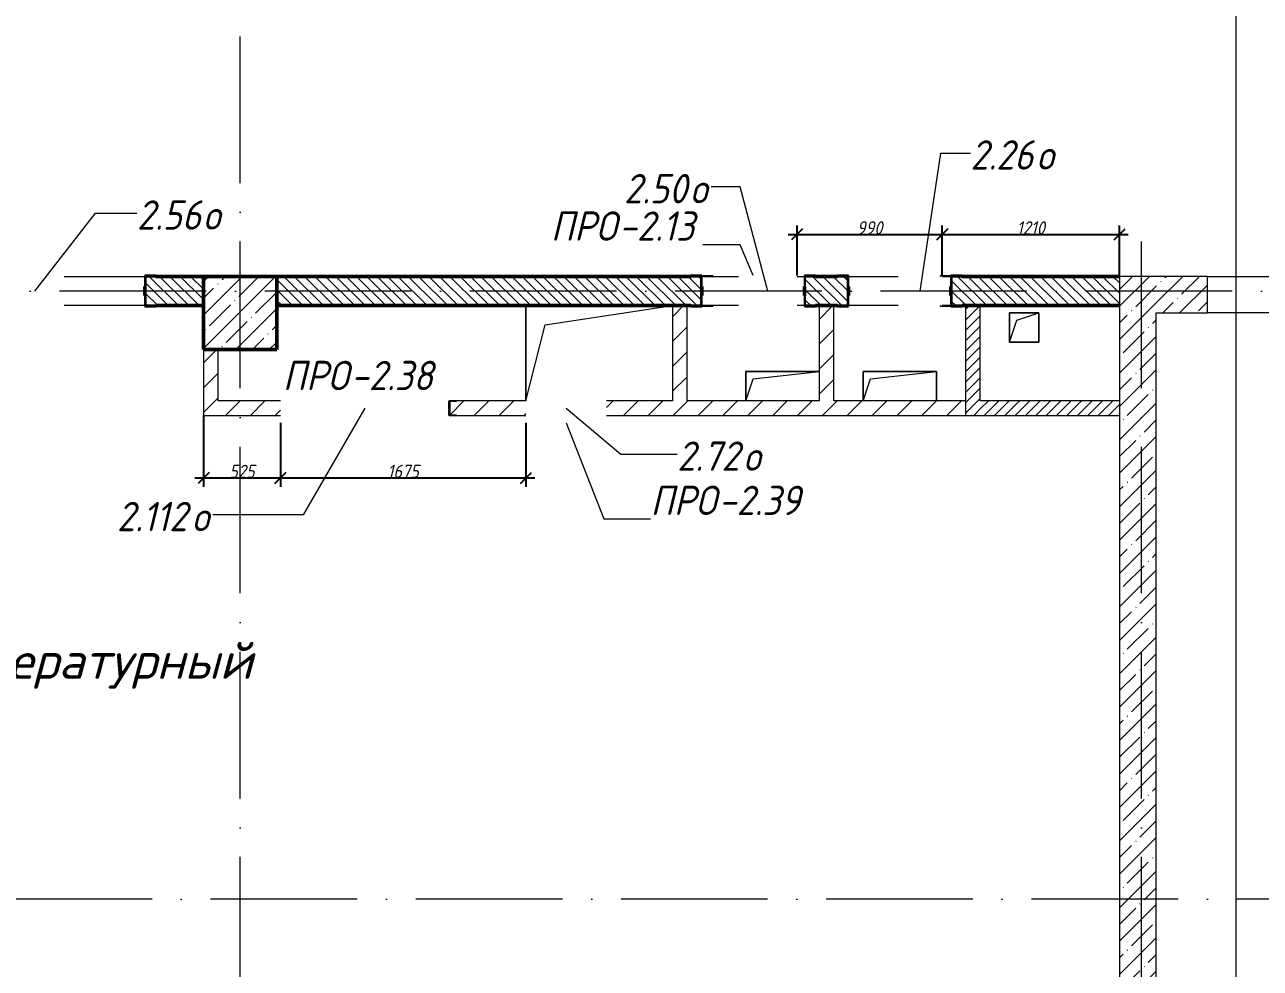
# Model space of a CAD drawing. Header units: millimetres. Extents: x -537608 to 253996, y -217170 to 186033.
# Drawn here: x -110968 to -102537, y -55380 to -48940 of the extents above; entities that cross this region are included whole.
import ezdxf

# ---------------------------------------------------------------- set-up
doc = ezdxf.new("R2010")
doc.units = ezdxf.units.MM
doc.linetypes.add('50_200_ШТРИХ_1Т_ш5_п1_п1_', pattern=[1400, 1000, -200, 0, -200])
for name, color, linetype, lineweight in [('A-____-____-DIMS', 7, 'Continuous', 9), ('A-FLOR-____-OTLN', 7, 'Continuous', 9), ('A-GENM-____-IDEN', 7, 'Continuous', 9), ('A-GENM-____-MCUT', 7, 'Continuous', 25), ('A-GENM-____-OTLN', 7, 'Continuous', 9), ('A-GENM-____-OTLN-1', 7, 'Continuous', 25), ('A-GLAZ-____-IDEN', 7, 'Continuous', 9), ('A-WALL-____-MCUT-1', 7, 'Continuous', 9), ('A-WALL-____-MCUT-2', 7, 'Continuous', 50), ('A-WALL-____-OTLN', 7, 'Continuous', 9), ('A-WALL-____-PATT-1', 7, 'Continuous', 9), ('A-WALL-FNSH-MCUT-1', 7, 'Continuous', 9), ('G-____-____-TEXT', 7, 'Continuous', 9), ('I-WALL-____-OTLN', 7, 'Continuous', 9), ('S-COLS-____-MCUT', 7, 'Continuous', 50), ('S-COLS-____-OTLN', 7, 'Continuous', 9), ('S-GRID-____-OTLN-1', 7, '50_200_ШТРИХ_1Т_ш5_п1_п1_', 9)]:
    doc.layers.add(name, color=color, linetype=linetype, lineweight=lineweight)
doc.layers.add('G-____-____-SYMB-1', color=9, linetype='Continuous', lineweight=9, true_color=0x808080)
doc.styles.add('ISOCPEUR_I', font='isocpeui.ttf', dxfattribs={"height": 300})
doc.styles.add('ISOCPEUR_I_7', font='isocpeui.ttf', dxfattribs={"width": 0.9, "height": 90})
doc.styles.add('ISOCPEUR_I_9', font='isocpeui.ttf', dxfattribs={"width": 0.9, "height": 250})
doc.dimstyles.new('ISO-1_8_0_9К_СРЕДНИЙ_Кладочные_2', dxfattribs={"dimscale": 304.8, "dimtxt": 89.638306, "dimasz": 0.246063, "dimexe": 0.19685, "dimexo": 0, "dimgap": 0, "dimtad": 1, "dimdec": 3, "dimrnd": 0.001, "dimdsep": 46, "dimtxsty": 'ISOCPEUR_I_7', "dimblk1": 'OBLIQUE', "dimblk2": 'OBLIQUE', "dimsah": 1, "dimcen": 0.09, "dimdle": 0.19685, "dimazin": 0, "dimtfac": 1, "dimtdec": 4, "dimtix": 1, "dimtmove": 1, "dimatfit": 3, "dimfxl": 1, "dimtvp": 1, "dimtolj": 1, "dimtzin": 0, "dimarcsym": 2})
pattern_1 = [(135, (-184647.673, -56738.29), (-35.35534, -35.35534), [])]
pattern_2 = [(45, (-184647.67, -56738.29), (-84.85281, 84.85281), [])]
pattern_3 = [(45, (-184647.673, -56738.29), (-35.35534, 35.35534), [])]
pattern_4 = [(45, (-184647.67, -56738.29), (-114.04925, 114.04925), []), (45, (-184533.62, -56738.29), (-114.04925, 114.04925), [201.612, -40.322, 3.353, -36.97])]

# ---------------------------------------------------------------- blocks, each defined once
blk = doc.blocks.new('BSC_Колонна _Прямоугольная - 500х500-V58-АР1_План отверстий 2 этажа в осях 1-64_А-ГГ')
at = {"layer": 'S-COLS-____-OTLN'}
h = blk.add_hatch(dxfattribs=at)
h.set_pattern_fill('FP_87', color=256, style=0, pattern_type=2)
h.set_pattern_definition([(45, (-75150, -5831.04), (-114.04925, 114.04925), []), (45, (-75035.95, -5831.04), (-114.04925, 114.04925), [201.613, -40.323, 3.353, -36.97])])
h.paths.add_polyline_path([(-250, -250), (250, -250), (250, 250), (-250, 250)], flags=0)
at = {"layer": 'S-COLS-____-MCUT'}
for p, q in [((250, 250), (-250, 250)), ((-250, 250), (-250, -250)), ((250, -250), (250, 250)), ((-250, -250), (250, -250))]:
    blk.add_line(p, q, dxfattribs=at)
blk = doc.blocks.new('154_Стойка_СКБ_Уголок - СМ-2180_200-28268025-АР1_План отверстий 2 этажа в осях 1-64_А-ГГ')
at = {"layer": 'A-GENM-____-MCUT'}
for p, q in [((125, 156), (125, 81)), ((200, 156), (125, 156)), ((131, 81), (131, 150)), ((131, 150), (200, 150)), ((200, 150), (200, 156)), ((125, 81), (131, 81)), ((131, 19), (125, 19)), ((125, 19), (125, -56)), ((131, -50), (131, 19)), ((125, -56), (200, -56)), ((200, -50), (131, -50)), ((200, -56), (200, -50))]:
    blk.add_line(p, q, dxfattribs=at)
blk = doc.blocks.new('Фахверк_СКБ_Уголок - 200_3960_зеркало-28268689-АР1_План отверстий 2 этажа в осях 1-64_А-ГГ')
at = {"layer": 'A-GENM-____-MCUT'}
for p, q in [((200, 156), (125, 156)), ((125, 156), (125, 81)), ((131, 81), (131, 150)), ((131, 150), (200, 150)), ((200, 150), (200, 156)), ((125, 81), (131, 81)), ((131, 19), (125, 19)), ((125, 19), (125, -56)), ((131, -50), (131, 19)), ((125, -56), (200, -56)), ((200, -50), (131, -50)), ((200, -56), (200, -50))]:
    blk.add_line(p, q, dxfattribs=at)
blk = doc.blocks.new('Фахверк_СКБ_Уголок - 200_3960-28268576-АР1_План отверстий 2 этажа в осях 1-64_А-ГГ')
at = {"layer": 'A-GENM-____-MCUT'}
for p, q in [((200, 156), (125, 156)), ((125, 156), (125, 81)), ((131, 81), (131, 150)), ((131, 150), (200, 150)), ((200, 150), (200, 156)), ((125, 81), (131, 81)), ((131, 19), (125, 19)), ((125, 19), (125, -56)), ((131, -50), (131, 19)), ((125, -56), (200, -56)), ((200, -50), (131, -50)), ((200, -56), (200, -50))]:
    blk.add_line(p, q, dxfattribs=at)
blk = doc.blocks.new('Стойка_Влож_Уголок_Опорный - Уголок-28213941-АР1_План отверстий 2 этажа в осях 1-64_А-ГГ')
at = {"layer": 'A-GENM-____-OTLN'}
for p, q in [((-212, -6), (-212, 0)), ((0, 0), (0, -6)), ((-212, -75), (-212, -6)), ((-212, -6), (-206, -6)), ((-212, -75), (-206, -75)), ((-6, -6), (0, -6)), ((-6, -75), (0, -75)), ((0, -6), (0, -75))]:
    blk.add_line(p, q, dxfattribs=at)
blk = doc.blocks.new('154_Фахверк_СКБ_Швеллер - Тип_100_3960-28494444-АР1_План отверстий 2 этажа в осях 1-64_А-ГГ')
at = {"layer": 'A-GENM-____-MCUT'}
for p, q in [((125, 50), (175, 50)), ((125, -50), (125, 50)), ((128, 47), (128, -47)), ((175, 47), (128, 47)), ((175, 50), (175, 47)), ((175, -50), (125, -50)), ((128, -47), (175, -47)), ((175, -47), (175, -50))]:
    blk.add_line(p, q, dxfattribs=at)
blk = doc.blocks.new('AR_Отверстие прямоугольное _в плите_ - AR_Отверстие прямоугольное _в плите_-30229432-АР1_План отверстий 2 этажа в осях 1-64_А-ГГ')
at = {"layer": 'A-GENM-____-OTLN'}
for p, q in [((250, 100), (-250, 100)), ((-250, 100), (-250, -100)), ((-200, 50), (250, 100)), ((-250, -100), (-200, 50))]:
    blk.add_line(p, q, dxfattribs=at)
blk = doc.blocks.new('AR_Отверстие прямоугольное _в плите_ - AR_Отверстие прямоугольное _в плите_-V147-АР1_План отверстий 2 этажа в осях 1-64_А-ГГ')
at = {"layer": 'A-GENM-____-OTLN'}
for p, q in [((250, 100), (-250, 100)), ((-250, 100), (-250, -100)), ((-200, 50), (250, 100)), ((250, -100), (250, 100)), ((-250, -100), (-200, 50))]:
    blk.add_line(p, q, dxfattribs=at)
blk = doc.blocks.new('AR_Отверстие прямоугольное _в плите_ - AR_Отверстие прямоугольное _в плите_-V150-АР1_План отверстий 2 этажа в осях 1-64_А-ГГ')
at = {"layer": 'A-GENM-____-OTLN'}
for p, q in [((100, 100), (-100, 100)), ((-100, 100), (-100, -100)), ((-50, 50), (100, 100)), ((100, -100), (100, 100)), ((-100, -100), (-50, 50)), ((-100, -100), (100, -100))]:
    blk.add_line(p, q, dxfattribs=at)
blk = doc.blocks.new('AR_Отверстие прямоугольное _в плите_ - AR_Отверстие прямоугольное _в плите_-30552580-АР1_План отверстий 2 этажа в осях 1-64_А-ГГ')
at = {"layer": 'A-GENM-____-OTLN'}
for p, q in [((-500, 325), (-500, -325)), ((-370, 195), (500, 325)), ((-500, -325), (-370, 195))]:
    blk.add_line(p, q, dxfattribs=at)
blk = doc.blocks.new('_Oblique')
at = {"color": 0, "linetype": 'ByBlock', "lineweight": -2}
blk.add_line((-0.5, -0.5), (0.5, 0.5), dxfattribs=at)
blk = doc.blocks.new('*D2413')
at = {"layer": 'A-____-____-DIMS', "color": 0, "lineweight": -2, "transparency": 16777216}
for p, q in [((-105697.7, -50651.2), (-105697.7, -50311.2)), ((-104707.7, -50657.2), (-104707.7, -50311.2)), ((-105757.7, -50371.2), (-104647.7, -50371.2))]:
    blk.add_line(p, q, dxfattribs=at)
at = {"layer": 'Defpoints', "color": 0, "transparency": 16777216}
for p in [(-104707.7, -50371.2), (-105697.7, -50651.2), (-104707.7, -50657.2)]:
    blk.add_point(p, dxfattribs=at)
at = {"layer": 'A-____-____-DIMS', "color": 0, "lineweight": -2, "transparency": 16777216, "xscale": 75, "yscale": 75, "zscale": 75, "rotation": 180}
blk.add_blockref('_Oblique', (-105697.7, -50371.2), dxfattribs=at)
at = {"layer": 'A-____-____-DIMS', "color": 0, "lineweight": -2, "transparency": 16777216, "xscale": 75, "yscale": 75, "zscale": 75}
blk.add_blockref('_Oblique', (-104707.7, -50371.2), dxfattribs=at)
at = {"layer": 'A-____-____-DIMS', "color": 0, "transparency": 16777216, "insert": (-105202.7, -50326.2), "char_height": 90, "width": 409.578, "attachment_point": 5, "style": 'ISOCPEUR_I_7'}
blk.add_mtext('\\A1;990', dxfattribs=at)
blk = doc.blocks.new('*D2414')
at = {"layer": 'A-____-____-DIMS', "color": 0, "lineweight": -2, "transparency": 16777216}
for p, q in [((-104707.7, -50657.2), (-104707.7, -50311.2)), ((-103497.7, -50657.2), (-103497.7, -50311.2)), ((-104767.7, -50371.2), (-103437.7, -50371.2))]:
    blk.add_line(p, q, dxfattribs=at)
at = {"layer": 'Defpoints', "color": 0, "transparency": 16777216}
for p in [(-103497.7, -50371.2), (-104707.7, -50657.2), (-103497.7, -50657.2)]:
    blk.add_point(p, dxfattribs=at)
at = {"layer": 'A-____-____-DIMS', "color": 0, "lineweight": -2, "transparency": 16777216, "xscale": 75, "yscale": 75, "zscale": 75, "rotation": 180}
blk.add_blockref('_Oblique', (-104707.7, -50371.2), dxfattribs=at)
at = {"layer": 'A-____-____-DIMS', "color": 0, "lineweight": -2, "transparency": 16777216, "xscale": 75, "yscale": 75, "zscale": 75}
blk.add_blockref('_Oblique', (-103497.7, -50371.2), dxfattribs=at)
at = {"layer": 'A-____-____-DIMS', "color": 0, "transparency": 16777216, "insert": (-104102.7, -50326.2), "char_height": 90, "width": 463.361, "attachment_point": 5, "style": 'ISOCPEUR_I_7'}
blk.add_mtext('\\A1;1210', dxfattribs=at)
blk = doc.blocks.new('*D2419')
at = {"layer": 'A-____-____-DIMS', "color": 0, "lineweight": -2, "transparency": 16777216}
for p, q in [((-109747.7, -51607.2), (-109747.7, -52093.5)), ((-109222.7, -51657.2), (-109222.7, -52093.5)), ((-109807.7, -52033.5), (-109162.7, -52033.5))]:
    blk.add_line(p, q, dxfattribs=at)
at = {"layer": 'Defpoints', "color": 0, "transparency": 16777216}
for p in [(-109747.7, -51607.2), (-109222.7, -51657.2), (-109222.7, -52033.5)]:
    blk.add_point(p, dxfattribs=at)
at = {"layer": 'A-____-____-DIMS', "color": 0, "lineweight": -2, "transparency": 16777216, "xscale": 75, "yscale": 75, "zscale": 75, "rotation": 180}
blk.add_blockref('_Oblique', (-109747.7, -52033.5), dxfattribs=at)
at = {"layer": 'A-____-____-DIMS', "color": 0, "lineweight": -2, "transparency": 16777216, "xscale": 75, "yscale": 75, "zscale": 75}
blk.add_blockref('_Oblique', (-109222.7, -52033.5), dxfattribs=at)
at = {"layer": 'A-____-____-DIMS', "color": 0, "transparency": 16777216, "insert": (-109485.2, -51988.5), "char_height": 90, "width": 409.578, "attachment_point": 5, "style": 'ISOCPEUR_I_7'}
blk.add_mtext('\\A1;525', dxfattribs=at)
blk = doc.blocks.new('*D2420')
at = {"layer": 'A-____-____-DIMS', "color": 0, "lineweight": -2, "transparency": 16777216}
for p, q in [((-109222.7, -51657.2), (-109222.7, -52093.5)), ((-107547.7, -51657.2), (-107547.7, -52093.5)), ((-109282.7, -52033.5), (-107487.7, -52033.5))]:
    blk.add_line(p, q, dxfattribs=at)
at = {"layer": 'Defpoints', "color": 0, "transparency": 16777216}
for p in [(-109222.7, -51657.2), (-107547.7, -51657.2), (-107547.7, -52033.5)]:
    blk.add_point(p, dxfattribs=at)
at = {"layer": 'A-____-____-DIMS', "color": 0, "lineweight": -2, "transparency": 16777216, "xscale": 75, "yscale": 75, "zscale": 75, "rotation": 180}
blk.add_blockref('_Oblique', (-109222.7, -52033.5), dxfattribs=at)
at = {"layer": 'A-____-____-DIMS', "color": 0, "lineweight": -2, "transparency": 16777216, "xscale": 75, "yscale": 75, "zscale": 75}
blk.add_blockref('_Oblique', (-107547.7, -52033.5), dxfattribs=at)
at = {"layer": 'A-____-____-DIMS', "color": 0, "transparency": 16777216, "insert": (-108385.2, -51987.9), "char_height": 90, "width": 504.733, "attachment_point": 5, "style": 'ISOCPEUR_I_7'}
blk.add_mtext('\\A1;1675', dxfattribs=at)

msp = doc.modelspace()

# ---------------------------------------------------------------- hatches: boundary and pattern name
at = {"layer": 'A-WALL-____-PATT-1'}
h = msp.add_hatch(dxfattribs=at)
h.set_pattern_fill('FP_6', color=256, style=0, pattern_type=2)
h.set_pattern_definition(pattern_1)
h.paths.add_polyline_path([(-109941.6725, -50857.2474), (-109747.6725, -50857.2474), (-109747.6725, -50657.2474), (-110141.6725, -50657.2474), (-110141.6725, -50726.2474), (-110147.6725, -50726.2474), (-110147.6725, -50788.2474), (-110141.6725, -50788.2474), (-110141.6725, -50857.2474), (-110072.6725, -50857.2474)], flags=0)
h.paths.add_polyline_path([(-112247.6725, -50857.2474), (-111853.6725, -50857.2474), (-111853.6725, -50788.2474), (-111847.6725, -50788.2474), (-111847.6725, -50726.2474), (-111853.6725, -50726.2474), (-111853.6725, -50657.2474), (-112247.6725, -50657.2474), (-112247.6725, -50817.2474)], flags=0)
h = msp.add_hatch(dxfattribs=at)
h.set_pattern_fill('FP_6', color=256, style=0, pattern_type=2)
h.set_pattern_definition(pattern_1)
h.paths.add_polyline_path([(-104641.6725, -50857.2474), (-103497.6725, -50857.2474), (-103497.6725, -50657.2474), (-104641.6725, -50657.2474), (-104641.6725, -50726.2474), (-104647.6725, -50726.2474), (-104647.6725, -50788.2474), (-104641.6725, -50788.2474), (-104641.6725, -50856.2039)], flags=0)
h.paths.add_polyline_path([(-105572.6725, -50857.2474), (-105353.6725, -50857.2474), (-105353.6725, -50788.2474), (-105347.6725, -50788.2474), (-105347.6725, -50726.2474), (-105353.6725, -50726.2474), (-105353.6725, -50657.2474), (-105641.6725, -50657.2474), (-105641.6725, -50726.2474), (-105647.6725, -50726.2474), (-105647.6725, -50788.2474), (-105641.6725, -50788.2474), (-105641.6725, -50857.2474)], flags=0)
h.paths.add_polyline_path([(-106892.9335, -50857.2474), (-106353.6725, -50857.2474), (-106353.6725, -50788.2474), (-106347.6725, -50788.2474), (-106347.6725, -50726.2474), (-106353.6725, -50726.2474), (-106353.6725, -50657.2474), (-109247.6725, -50657.2474), (-109247.6725, -50857.2474)], flags=0)
h = msp.add_hatch(dxfattribs=at)
h.set_pattern_fill('FP_25', color=256, style=0, pattern_type=2)
h.set_pattern_definition(pattern_4)
h.paths.add_polyline_path([(-103497.6725, -58157.2474), (-103247.6725, -58157.2474), (-103247.6725, -50657.2474), (-103497.6725, -50657.2474), (-103497.6725, -56002.3808)], flags=0)
h = msp.add_hatch(dxfattribs=at)
h.set_pattern_fill('FP_25', color=256, style=0, pattern_type=2)
h.set_pattern_definition(pattern_4)
h.paths.add_polyline_path([(-101097.6725, -50907.2474), (-101097.6725, -50657.2474), (-101297.6725, -50657.2474), (-101297.6725, -50907.2474)], flags=0)
h.paths.add_polyline_path([(-103247.6725, -50907.2474), (-102897.6725, -50907.2474), (-102897.6725, -50657.2474), (-103247.6725, -50657.2474)], flags=0)
h = msp.add_hatch(dxfattribs=at)
h.set_pattern_fill('FP_4', color=256, style=0, pattern_type=2)
h.set_pattern_definition(pattern_2)
h.paths.add_polyline_path([(-106447.6725, -51507.2474), (-106447.6725, -50857.2474), (-106547.6725, -50857.2474), (-106547.6725, -51507.2474)], flags=0)
h = msp.add_hatch(dxfattribs=at)
h.set_pattern_fill('FP_4', color=256, style=0, pattern_type=2)
h.set_pattern_definition(pattern_2)
h.paths.add_polyline_path([(-105447.6725, -51507.2474), (-105447.6725, -50857.2474), (-105547.6725, -50857.2474), (-105547.6725, -51507.2474)], flags=0)
h = msp.add_hatch(dxfattribs=at)
h.set_pattern_fill('FP_5', color=256, style=0, pattern_type=2)
h.set_pattern_definition(pattern_3)
h.paths.add_polyline_path([(-104447.6725, -51607.2474), (-104447.6725, -50857.2474), (-104547.6725, -50857.2474), (-104547.6725, -51607.2474)], flags=0)
h = msp.add_hatch(dxfattribs=at)
h.set_pattern_fill('FP_4', color=256, style=0, pattern_type=2)
h.set_pattern_definition(pattern_2)
h.paths.add_polyline_path([(-109647.6725, -51507.2474), (-109647.6725, -51157.2474), (-109747.6725, -51157.2474), (-109747.6725, -51507.2474)], flags=0)
h = msp.add_hatch(dxfattribs=at)
h.set_pattern_fill('FP_4', color=256, style=0, pattern_type=2)
h.set_pattern_definition(pattern_2)
h.paths.add_polyline_path([(-104547.6725, -51607.2474), (-104547.6725, -51507.2474), (-106997.6725, -51507.2474), (-106997.6725, -51607.2474), (-105125.4692, -51607.2474)], flags=0)
h.paths.add_polyline_path([(-109747.6725, -51607.2474), (-109222.6725, -51607.2474), (-109222.6725, -51507.2474), (-109747.6725, -51507.2474)], flags=0)
h.paths.add_polyline_path([(-107547.6725, -51607.2474), (-107547.6725, -51507.2474), (-108022.6725, -51507.2474), (-108022.6725, -51510.2474), (-108069.6725, -51510.2474), (-108069.6725, -51604.2474), (-108022.6725, -51604.2474), (-108022.6725, -51607.2474)], flags=0)
h = msp.add_hatch(dxfattribs=at)
h.set_pattern_fill('FP_5', color=256, style=0, pattern_type=2)
h.set_pattern_definition(pattern_3)
h.paths.add_polyline_path([(-103497.6725, -51607.2474), (-103497.6725, -51507.2474), (-104447.6725, -51507.2474), (-104447.6725, -51607.2474)], flags=0)

# ---------------------------------------------------------------- linework, layer by layer
at = {"layer": 'A-FLOR-____-OTLN'}
for p, q in [((-107547.6725, -51507.2474), (-107547.6725, -50857.2474)), ((-104247.6725, -50907.2474), (-104047.6725, -50907.2474)), ((-104247.6725, -51107.2474), (-104247.6725, -50907.2474)), ((-104047.6725, -50907.2474), (-104047.6725, -51107.2474)), ((-104047.6725, -51107.2474), (-104247.6725, -51107.2474)), ((-106047.6725, -51307.2474), (-105547.6725, -51307.2474)), ((-106047.6725, -51507.2474), (-106047.6725, -51307.2474)), ((-105247.6725, -51307.2474), (-104747.6725, -51307.2474)), ((-105247.6725, -51507.2474), (-105247.6725, -51307.2474)), ((-104747.6725, -51307.2474), (-104747.6725, -51507.2474))]:
    msp.add_line(p, q, dxfattribs=at)
at = {"layer": 'A-GENM-____-IDEN'}
for p, q in [((-106086.5291, -50441.096), (-106341.9646, -50441.096)), ((-105997.6725, -50651.2474), (-106086.5291, -50441.096)), ((-107272.6725, -51657.2474), (-107016.1868, -52313.3383)), ((-107016.1868, -52313.3383), (-106697.6725, -52313.3383))]:
    msp.add_line(p, q, dxfattribs=at)
at = {"layer": 'A-GLAZ-____-IDEN'}
for p, q in [((-104857.6725, -50757.2474), (-104717.173, -49816.0919)), ((-104717.173, -49816.0919), (-104515.3834, -49816.0919)), ((-106086.6879, -50046.2009), (-106283.4663, -50046.2009)), ((-105897.6725, -50757.2474), (-106086.6879, -50046.2009)), ((-110897.6725, -50757.2474), (-110485.4455, -50226.1382)), ((-110485.4455, -50226.1382), (-110202.0716, -50226.1382)), ((-108647.6725, -51557.2474), (-109067.0623, -52284.3336)), ((-107272.6725, -51557.2474), (-106900.4985, -51871.8383)), ((-106900.4985, -51871.8383), (-106515.6641, -51871.8383)), ((-109067.0623, -52284.3336), (-109683.4976, -52284.3336))]:
    msp.add_line(p, q, dxfattribs=at)
at = {"layer": 'A-WALL-____-MCUT-1'}
for p, q in [((-103497.6725, -50657.2474), (-103497.6725, -58157.2474)), ((-102897.6725, -50657.2474), (-103497.6725, -50657.2474)), ((-102897.6725, -50907.2474), (-102897.6725, -50657.2474)), ((-103247.6725, -58157.2474), (-103247.6725, -50907.2474)), ((-103247.6725, -50907.2474), (-102897.6725, -50907.2474))]:
    msp.add_line(p, q, dxfattribs=at)
at = {"layer": 'A-WALL-____-MCUT-2'}
for p, q in [((-109747.6725, -50657.2474), (-110072.6725, -50657.2474)), ((-106422.6725, -50657.2474), (-109247.6725, -50657.2474)), ((-105422.6725, -50657.2474), (-105572.6725, -50657.2474)), ((-103497.6725, -50657.2474), (-104572.6725, -50657.2474)), ((-110147.6725, -50726.2474), (-110147.6725, -50788.2474)), ((-106347.6725, -50788.2474), (-106347.6725, -50726.2474)), ((-105647.6725, -50726.2474), (-105647.6725, -50788.2474)), ((-105347.6725, -50788.2474), (-105347.6725, -50726.2474)), ((-104647.6725, -50726.2474), (-104647.6725, -50788.2474)), ((-110072.6725, -50857.2474), (-109747.6725, -50857.2474)), ((-109247.6725, -50857.2474), (-106422.6725, -50857.2474)), ((-105572.6725, -50857.2474), (-105422.6725, -50857.2474)), ((-104572.6725, -50857.2474), (-103497.6725, -50857.2474))]:
    msp.add_line(p, q, dxfattribs=at)
at = {"layer": 'A-WALL-____-OTLN'}
for p, q in [((-102897.6725, -50657.2474), (-101297.6725, -50657.2474)), ((-101297.6725, -50907.2474), (-102897.6725, -50907.2474))]:
    msp.add_line(p, q, dxfattribs=at)
at = {"layer": 'A-WALL-FNSH-MCUT-1'}
for p, q in [((-106547.6725, -50857.2474), (-106547.6725, -51507.2474)), ((-106447.6725, -51507.2474), (-106447.6725, -50857.2474)), ((-105547.6725, -50857.2474), (-105547.6725, -51507.2474)), ((-105447.6725, -51507.2474), (-105447.6725, -50857.2474)), ((-104547.6725, -50857.2474), (-104547.6725, -51607.2474)), ((-104447.6725, -51507.2474), (-104447.6725, -50857.2474)), ((-109747.6725, -51157.2474), (-109747.6725, -51607.2474)), ((-109647.6725, -51507.2474), (-109647.6725, -51157.2474)), ((-109222.6725, -51507.2474), (-109647.6725, -51507.2474)), ((-107547.6725, -51507.2474), (-108022.6725, -51507.2474)), ((-106547.6725, -51507.2474), (-106997.6725, -51507.2474)), ((-105547.6725, -51507.2474), (-106447.6725, -51507.2474)), ((-104547.6725, -51507.2474), (-105447.6725, -51507.2474)), ((-103497.6725, -51507.2474), (-104447.6725, -51507.2474)), ((-109747.6725, -51607.2474), (-109222.6725, -51607.2474)), ((-108022.6725, -51607.2474), (-107547.6725, -51607.2474)), ((-106997.6725, -51607.2474), (-103497.6725, -51607.2474))]:
    msp.add_line(p, q, dxfattribs=at)
at = {"layer": 'G-____-____-SYMB-1'}
msp.add_line((-102704.6748, -11331.9632), (-102704.6748, -61526.7472), dxfattribs=at)
at = {"layer": 'I-WALL-____-OTLN'}
for p, q in [((-110697.6725, -50657.2474), (-110147.6725, -50657.2474)), ((-106347.6725, -50657.2474), (-106097.6725, -50657.2474)), ((-105697.6725, -50657.2474), (-105647.6725, -50657.2474)), ((-105347.6725, -50657.2474), (-105007.6725, -50657.2474)), ((-104707.6725, -50657.2474), (-104647.6725, -50657.2474)), ((-110147.6725, -50857.2474), (-110697.6725, -50857.2474)), ((-106097.6725, -50857.2474), (-106347.6725, -50857.2474)), ((-105647.6725, -50857.2474), (-105697.6725, -50857.2474)), ((-105007.6725, -50857.2474), (-105347.6725, -50857.2474)), ((-104647.6725, -50857.2474), (-104707.6725, -50857.2474))]:
    msp.add_line(p, q, dxfattribs=at)
at = {"layer": 'S-GRID-____-OTLN-1'}
for p, q in [((-109497.6725, -61220.8957), (-109497.6725, -46587.75)), ((-103347.6725, -61220.8957), (-103347.6725, -50203.2735)), ((-94328.8852, -50757.2474), (-189316.4427, -50757.2474)), ((-80697.0554, -54907.2474), (-189316.4427, -54907.2474))]:
    msp.add_line(p, q, dxfattribs=at)

# ---------------------------------------------------------------- block references
at = {"layer": 'A-GENM-____-OTLN'}
for p, rotation in [((-106347.6725, -50651.2474), 89.99999999999955), ((-104647.6725, -50863.2474), 269.9999999999995)]:
    msp.add_blockref('Стойка_Влож_Уголок_Опорный - Уголок-28213941-АР1_План отверстий 2 этажа в осях 1-64_А-ГГ', p, dxfattribs=dict(at, rotation=rotation))
for name, p in [('AR_Отверстие прямоугольное _в плите_ - AR_Отверстие прямоугольное _в плите_-30552580-АР1_План отверстий 2 этажа в осях 1-64_А-ГГ', (-107047.6725, -51182.2474)), ('AR_Отверстие прямоугольное _в плите_ - AR_Отверстие прямоугольное _в плите_-V150-АР1_План отверстий 2 этажа в осях 1-64_А-ГГ', (-104147.6725, -51007.2474)), ('AR_Отверстие прямоугольное _в плите_ - AR_Отверстие прямоугольное _в плите_-30229432-АР1_План отверстий 2 этажа в осях 1-64_А-ГГ', (-105797.6725, -51407.2474)), ('AR_Отверстие прямоугольное _в плите_ - AR_Отверстие прямоугольное _в плите_-V147-АР1_План отверстий 2 этажа в осях 1-64_А-ГГ', (-104997.6725, -51407.2474))]:
    msp.add_blockref(name, p, dxfattribs=at)
at = {"layer": 'A-GENM-____-OTLN-1'}
for name, p in [('Фахверк_СКБ_Уголок - 200_3960-28268576-АР1_План отверстий 2 этажа в осях 1-64_А-ГГ', (-110272.6725, -50807.2474)), ('Фахверк_СКБ_Уголок - 200_3960_зеркало-28268689-АР1_План отверстий 2 этажа в осях 1-64_А-ГГ', (-105772.6725, -50807.2474)), ('154_Стойка_СКБ_Уголок - СМ-2180_200-28268025-АР1_План отверстий 2 этажа в осях 1-64_А-ГГ', (-104772.6725, -50807.2474)), ('154_Фахверк_СКБ_Швеллер - Тип_100_3960-28494444-АР1_План отверстий 2 этажа в осях 1-64_А-ГГ', (-108197.6725, -51557.2474))]:
    msp.add_blockref(name, p, dxfattribs=at)
at = {"layer": 'A-GENM-____-OTLN-1', "rotation": 180}
for name, p in [('154_Стойка_СКБ_Уголок - СМ-2180_200-28268025-АР1_План отверстий 2 этажа в осях 1-64_А-ГГ', (-106222.6725, -50707.2474)), ('Фахверк_СКБ_Уголок - 200_3960-28268576-АР1_План отверстий 2 этажа в осях 1-64_А-ГГ', (-105222.6725, -50707.2474))]:
    msp.add_blockref(name, p, dxfattribs=at)
at = {"layer": 'S-COLS-____-OTLN'}
msp.add_blockref('BSC_Колонна _Прямоугольная - 500х500-V58-АР1_План отверстий 2 этажа в осях 1-64_А-ГГ', (-109497.6725, -50907.2474), dxfattribs=at)

# ---------------------------------------------------------------- texts
at = {"layer": 'A-GENM-____-IDEN', "char_height": 200, "attachment_point": 1, "style": 'ISOCPEUR_I_9'}
for s, insert, width in [('ПРО', (-107377.7225, -50213.9799), 562.784625), ('-2.13', (-106913.3788, -50213.9799), 663.79725), ('ПРО', (-109206.7209, -51233.9799), 562.784625), ('-2.38', (-108742.3772, -51233.9799), 707.088375), ('ПРО', (-106697.6725, -52086.2222), 562.784625), ('-2.39', (-106233.3288, -52086.2222), 707.088375)]:
    msp.add_mtext(s, dxfattribs=dict(at, insert=insert, width=width))
at = {"layer": 'A-GLAZ-____-IDEN', "char_height": 200, "attachment_point": 1, "style": 'ISOCPEUR_I_9'}
for s, insert, width in [('2.26', (-104515.3834, -49728.4773), 548.35425), ('\\fISOCPEUR|b0|i1|c204|p34|;\\W.9;о', (-104062.9459, -49728.4773), 158.734125), ('2.50', (-106878.9208, -49958.5863), 548.35425), ('\\fISOCPEUR|b0|i1|c204|p34|;\\W.9;о', (-106426.4833, -49958.5863), 158.734125), ('2.56', (-110202.0716, -50138.5237), 548.35425), ('\\fISOCPEUR|b0|i1|c204|p34|;\\W.9;о', (-109749.6341, -50138.5237), 158.734125), ('2.72', (-106515.6641, -51784.2238), 548.35425), ('\\fISOCPEUR|b0|i1|c204|p34|;\\W.9;о', (-106063.2266, -51784.2238), 158.734125), ('2.112', (-110338.3508, -52196.719), 620.506125), ('\\fISOCPEUR|b0|i1|c204|p34|;\\W.9;о', (-109826.3821, -52196.719), 158.734125)]:
    msp.add_mtext(s, dxfattribs=dict(at, insert=insert, width=width))
at = {"layer": 'G-____-____-TEXT', "insert": (-111831.3352, -53154.4124), "char_height": 250, "width": 2763.416813, "attachment_point": 1, "style": 'ISOCPEUR_I'}
msp.add_mtext('Температурный', dxfattribs=at)

# ---------------------------------------------------------------- dimensions: what is measured, and where the dimension line sits
at = {"layer": 'A-____-____-DIMS'}
for base, p1, p2, override, picture, middle in [((-104707.6725, -50371.2324), (-105697.6725, -50651.2474), (-104707.6725, -50657.2474), {"dimpost": '<>', "dimfxl": 990.018182}, '*D2413', (-105202.6725, -50326.2324)), ((-103497.6725, -50371.2324), (-104707.6725, -50657.2474), (-103497.6725, -50657.2474), {"dimpost": '<>', "dimfxl": 1210}, '*D2414', (-104102.6725, -50326.2324)), ((-109222.6725, -52033.4932), (-109747.6725, -51607.2474), (-109222.6725, -51657.2474), {"dimpost": '<>', "dimfxl": 527.375578}, '*D2419', (-109485.1725, -51988.4932)), ((-107547.6725, -52033.4932), (-109222.6725, -51657.2474), (-107547.6725, -51657.2474), {"dimpost": '<>', "dimfxl": 1675}, '*D2420', (-108385.1725, -51987.9136))]:
    dim = msp.add_linear_dim(base=base, p1=p1, p2=p2, dimstyle='ISO-1_8_0_9К_СРЕДНИЙ_Кладочные_2', override=override, dxfattribs=at)
    dim.commit()
    dim.dimension.update_dxf_attribs({"geometry": picture, "text_midpoint": middle})

doc.saveas('drawing.dxf')
